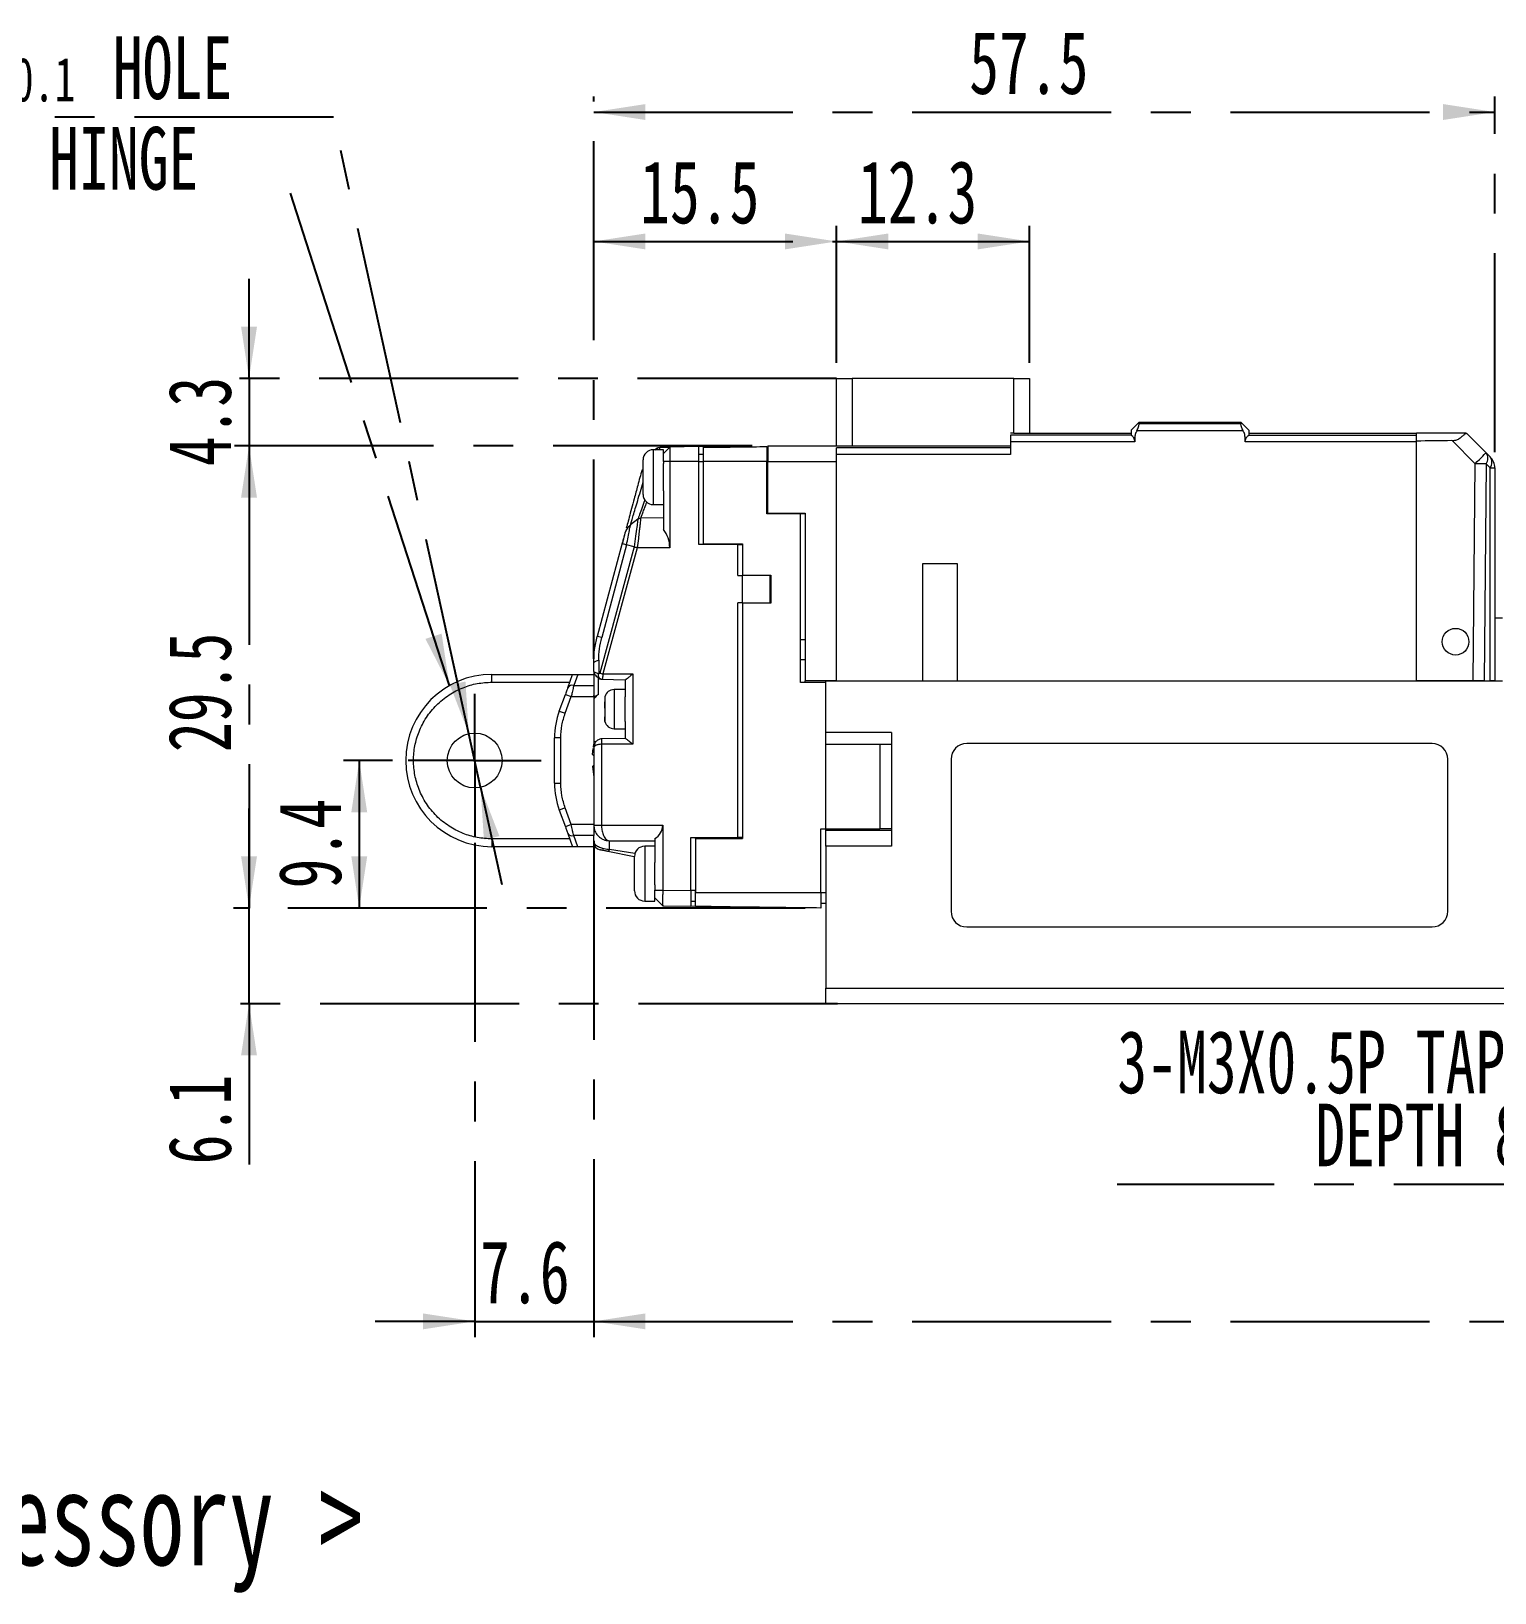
# Paper-space layout '시트2-ENG' of a CAD drawing. Header units: millimetres. Extents: x 5 to 415, y 5 to 292.
# Drawn here: x 60 to 153.4, y 129.6 to 229.3 of the extents above; entities that cross this region are included whole.
import ezdxf

# ---------------------------------------------------------------- set-up
doc = ezdxf.new("R2010")
doc.units = ezdxf.units.MM
doc.linetypes.add('CENTERX2', pattern=[20.32, 12.7, -2.54, 2.54, -2.54])
doc.layers.add('CENTER_LINE', color=7, linetype='CENTERX2')
doc.styles.add('SLDTEXTSTYLE0', font='TXT', dxfattribs={"width": 0.7})
doc.dimstyles.new('SLDDIMSTYLE0', dxfattribs={"dimtxt": 4, "dimasz": 3.302, "dimexe": 0, "dimexo": 0.0625, "dimgap": 1, "dimtad": 1, "dimrnd": 1e-09, "dimzin": 12, "dimdsep": 46, "dimtxsty": 'SLDTEXTSTYLE0', "dimsah": 1, "dimcen": 0.09, "dimadec": 0, "dimazin": 3, "dimtfac": 1, "dimtofl": 0, "dimtmove": 0, "dimatfit": 3, "dimfxl": 1, "dimfrac": 2, "dimtolj": 1, "dimtzin": 12, "dimarcsym": 0})
doc.dimstyles.new('SLDDIMSTYLE1', dxfattribs={"dimtxt": 4, "dimasz": 3.302, "dimexe": 0, "dimexo": 0.0625, "dimgap": 1, "dimtad": 1, "dimrnd": 1e-09, "dimzin": 12, "dimdsep": 46, "dimtxsty": 'SLDTEXTSTYLE0', "dimsah": 1, "dimcen": 0.09, "dimadec": 0, "dimazin": 3, "dimtfac": 1, "dimtmove": 0, "dimatfit": 0, "dimfxl": 1, "dimfrac": 2, "dimtolj": 1, "dimtzin": 12, "dimarcsym": 0})
doc.dimstyles.new('SLDDIMSTYLE2', dxfattribs={"dimtxt": 4, "dimasz": 3.302, "dimexe": 0, "dimexo": 0.0625, "dimgap": 1, "dimtad": 0, "dimtih": 1, "dimtoh": 1, "dimdec": 1, "dimrnd": 1e-09, "dimzin": 12, "dimdsep": 46, "dimtxsty": 'SLDTEXTSTYLE0', "dimsah": 1, "dimcen": 0, "dimadec": 0, "dimazin": 3, "dimtol": 1, "dimtp": 0.1, "dimtm": 0.1, "dimtfac": 1, "dimtdec": 1, "dimtmove": 0, "dimatfit": 3, "dimfxl": 1, "dimfrac": 2, "dimtolj": 1, "dimarcsym": 0})
doc.dimstyles.new('SLDDIMSTYLE3', dxfattribs={"dimtxt": 4, "dimasz": 3.302, "dimexe": 0, "dimexo": 0.0625, "dimgap": 1, "dimtad": 1, "dimdec": 1, "dimrnd": 1e-09, "dimzin": 12, "dimdsep": 46, "dimtxsty": 'SLDTEXTSTYLE0', "dimsah": 1, "dimcen": 0.09, "dimadec": 0, "dimazin": 3, "dimtfac": 1, "dimtdec": 1, "dimtmove": 0, "dimatfit": 0, "dimfxl": 1, "dimfrac": 2, "dimtolj": 1, "dimtzin": 12, "dimarcsym": 0})
doc.dimstyles.new('SLDDIMSTYLE4', dxfattribs={"dimtxt": 4, "dimasz": 3.302, "dimexe": 0, "dimexo": 0.0625, "dimgap": 1, "dimtad": 1, "dimdec": 1, "dimrnd": 1e-09, "dimzin": 12, "dimdsep": 46, "dimtxsty": 'SLDTEXTSTYLE0', "dimsah": 1, "dimcen": 0.09, "dimadec": 0, "dimazin": 3, "dimtfac": 1, "dimtdec": 1, "dimtofl": 0, "dimtmove": 0, "dimatfit": 3, "dimfxl": 1, "dimfrac": 2, "dimtolj": 1, "dimtzin": 12, "dimarcsym": 0})
doc.dimstyles.new('SLDDIMSTYLE5', dxfattribs={"dimtxt": 4, "dimasz": 3.302, "dimexe": 0, "dimexo": 0.0625, "dimgap": 1, "dimtad": 0, "dimtih": 1, "dimtoh": 1, "dimrnd": 1e-09, "dimzin": 12, "dimdsep": 46, "dimtxsty": 'SLDTEXTSTYLE0', "dimsah": 1, "dimcen": 0, "dimadec": 0, "dimazin": 3, "dimtfac": 1, "dimtmove": 0, "dimatfit": 3, "dimfxl": 1, "dimfrac": 2, "dimtolj": 1, "dimtzin": 12, "dimarcsym": 0})
doc.dimstyles.new('SLDDIMSTYLE7', dxfattribs={"dimtxt": 0.18, "dimasz": 3.302, "dimexe": 0, "dimexo": 0.0625, "dimgap": 0, "dimtad": 0, "dimtih": 1, "dimtoh": 1, "dimdec": 0, "dimrnd": 1e-09, "dimzin": 0, "dimdsep": 46, "dimtxsty": 'Standard', "dimsah": 1, "dimcen": 0.09, "dimadec": 0, "dimazin": 0, "dimtfac": 3.302, "dimtdec": 0, "dimtofl": 0, "dimtmove": 0, "dimatfit": 3, "dimfxl": 1, "dimfrac": 2, "dimtolj": 1, "dimtzin": 0, "dimarcsym": 0})

# ---------------------------------------------------------------- blocks, each defined once
blk = doc.blocks.new('_D_36')
at = {"layer": 'CENTER_LINE'}
for p, q in [((73.944, 207.109), (73.944, 213.459)), ((111.444, 207.109), (72.944, 207.109)), ((73.944, 207.109), (73.944, 202.809)), ((106.044, 202.809), (72.944, 202.809)), ((73.944, 202.809), (73.944, 196.459))]:
    blk.add_line(p, q, dxfattribs=at)
for points in [[(73.944, 207.109), (74.452, 210.411), (73.436, 210.411)], [(73.944, 202.809), (73.436, 199.507), (74.452, 199.507)]]:
    blk.add_solid(points, dxfattribs=at)
at = {"layer": 'CENTER_LINE', "insert": (68.787, 201.503), "char_height": 4, "attachment_point": 1, "rotation": 90, "style": 'SLDTEXTSTYLE0'}
blk.add_mtext('4.3', dxfattribs=at)
blk = doc.blocks.new('_D_37')
at = {"layer": 'CENTER_LINE'}
for p, q in [((111.444, 208.109), (111.444, 216.851)), ((123.744, 208.109), (123.744, 216.851)), ((111.444, 215.851), (123.744, 215.851))]:
    blk.add_line(p, q, dxfattribs=at)
for points in [[(111.444, 215.851), (114.746, 215.343), (114.746, 216.359)], [(123.744, 215.851), (120.442, 216.359), (120.442, 215.343)]]:
    blk.add_solid(points, dxfattribs=at)
at = {"layer": 'CENTER_LINE', "insert": (112.8, 221.007), "char_height": 4, "attachment_point": 1, "style": 'SLDTEXTSTYLE0'}
blk.add_mtext('12.3', dxfattribs=at)
blk = doc.blocks.new('_D_38')
at = {"layer": 'CENTER_LINE'}
for p, q in [((95.944, 189.226), (95.944, 216.851)), ((111.444, 208.109), (111.444, 216.851)), ((95.944, 215.851), (111.444, 215.851))]:
    blk.add_line(p, q, dxfattribs=at)
for points in [[(95.944, 215.851), (99.246, 215.343), (99.246, 216.359)], [(111.444, 215.851), (108.142, 216.359), (108.142, 215.343)]]:
    blk.add_solid(points, dxfattribs=at)
at = {"layer": 'CENTER_LINE', "insert": (98.9, 221.007), "char_height": 4, "attachment_point": 1, "style": 'SLDTEXTSTYLE0'}
blk.add_mtext('15.5', dxfattribs=at)
blk = doc.blocks.new('_D_39')
at = {"layer": 'CENTER_LINE'}
for p, q in [((79.331, 223.779), (43.309, 223.779)), ((87.969, 184.436), (79.331, 223.779)), ((88.72, 181.017), (87.969, 184.436)), ((88.72, 181.017), (90.081, 174.815))]:
    blk.add_line(p, q, dxfattribs=at)
for points in [[(87.969, 184.436), (87.757, 187.77), (86.765, 187.552)], [(88.72, 181.017), (88.932, 177.683), (89.924, 177.901)]]:
    blk.add_solid(points, dxfattribs=at)
at = {"layer": 'CENTER_LINE', "attachment_point": 1, "style": 'SLDTEXTSTYLE0'}
for s, insert, char_height in [('%%c', (43.309, 228.935), 4), ('3.5', (47.738, 228.935), 4), ('HOLE', (65.255, 228.935), 4), ('±0.1', (56.199, 227.587), 2.8)]:
    blk.add_mtext(s, dxfattribs=dict(at, insert=insert, char_height=char_height))
blk = doc.blocks.new('_D_40')
at = {"layer": 'CENTER_LINE'}
for p, q in [((95.944, 189.226), (95.944, 225.11)), ((153.444, 202.394), (153.444, 225.11)), ((95.944, 224.11), (153.444, 224.11))]:
    blk.add_line(p, q, dxfattribs=at)
for points in [[(95.944, 224.11), (99.246, 223.602), (99.246, 224.618)], [(153.444, 224.11), (150.142, 224.618), (150.142, 223.602)]]:
    blk.add_solid(points, dxfattribs=at)
at = {"layer": 'CENTER_LINE', "insert": (119.9, 229.266), "char_height": 4, "attachment_point": 1, "style": 'SLDTEXTSTYLE0'}
blk.add_mtext('57.5', dxfattribs=at)
blk = doc.blocks.new('_D_45')
at = {"layer": 'CENTER_LINE'}
for p, q in [((106.044, 202.809), (72.944, 202.809)), ((73.944, 202.809), (73.944, 173.312)), ((109.444, 173.312), (72.944, 173.312))]:
    blk.add_line(p, q, dxfattribs=at)
for points in [[(73.944, 202.809), (73.436, 199.507), (74.452, 199.507)], [(73.944, 173.312), (74.452, 176.614), (73.436, 176.614)]]:
    blk.add_solid(points, dxfattribs=at)
at = {"layer": 'CENTER_LINE', "insert": (68.787, 183.266), "char_height": 4, "attachment_point": 1, "rotation": 90, "style": 'SLDTEXTSTYLE0'}
blk.add_mtext('29.5', dxfattribs=at)
blk = doc.blocks.new('_D_46')
at = {"layer": 'CENTER_LINE'}
for p, q in [((73.944, 173.312), (73.944, 179.662)), ((109.444, 173.312), (72.944, 173.312)), ((73.944, 167.206), (73.944, 173.312)), ((111.494, 167.206), (72.944, 167.206)), ((73.944, 167.206), (73.944, 156.953))]:
    blk.add_line(p, q, dxfattribs=at)
for points in [[(73.944, 173.312), (74.452, 176.614), (73.436, 176.614)], [(73.944, 167.206), (73.436, 163.904), (74.452, 163.904)]]:
    blk.add_solid(points, dxfattribs=at)
at = {"layer": 'CENTER_LINE', "insert": (68.787, 156.953), "char_height": 4, "attachment_point": 1, "rotation": 90, "style": 'SLDTEXTSTYLE0'}
blk.add_mtext('6.1', dxfattribs=at)
blk = doc.blocks.new('_D_47')
at = {"layer": 'CENTER_LINE'}
for p, q in [((83.094, 182.726), (79.978, 182.726)), ((80.978, 182.726), (80.978, 173.312)), ((109.444, 173.312), (79.978, 173.312))]:
    blk.add_line(p, q, dxfattribs=at)
for points in [[(80.978, 182.726), (80.47, 179.424), (81.486, 179.424)], [(80.978, 173.312), (81.486, 176.614), (80.47, 176.614)]]:
    blk.add_solid(points, dxfattribs=at)
at = {"layer": 'CENTER_LINE', "insert": (75.822, 174.564), "char_height": 4, "attachment_point": 1, "rotation": 90, "style": 'SLDTEXTSTYLE0'}
blk.add_mtext('9.4', dxfattribs=at)
blk = doc.blocks.new('_D_48')
at = {"layer": 'CENTER_LINE'}
for p, q in [((95.944, 177.609), (95.944, 145.936)), ((247.444, 166.409), (247.444, 145.936)), ((95.944, 146.936), (247.444, 146.936))]:
    blk.add_line(p, q, dxfattribs=at)
for points in [[(95.944, 146.936), (99.246, 146.428), (99.246, 147.444)], [(247.444, 146.936), (244.142, 147.444), (244.142, 146.428)]]:
    blk.add_solid(points, dxfattribs=at)
at = {"layer": 'CENTER_LINE', "insert": (165.561, 152.092), "char_height": 4, "attachment_point": 1, "style": 'SLDTEXTSTYLE0'}
blk.add_mtext('151.5', dxfattribs=at)
blk = doc.blocks.new('_D_49')
at = {"layer": 'CENTER_LINE'}
for p, q in [((88.344, 177.476), (88.344, 145.936)), ((95.944, 177.609), (95.944, 145.936)), ((88.344, 146.936), (81.994, 146.936)), ((88.344, 146.936), (95.944, 146.936)), ((95.944, 146.936), (102.294, 146.936))]:
    blk.add_line(p, q, dxfattribs=at)
for points in [[(88.344, 146.936), (85.042, 147.444), (85.042, 146.428)], [(95.944, 146.936), (99.246, 146.428), (99.246, 147.444)]]:
    blk.add_solid(points, dxfattribs=at)
at = {"layer": 'CENTER_LINE', "insert": (88.689, 152.092), "char_height": 4, "attachment_point": 1, "style": 'SLDTEXTSTYLE0'}
blk.add_mtext('7.6', dxfattribs=at)
blk = doc.blocks.new('_D_51')
at = {"layer": 'CENTER_LINE'}
for p, q in [((189.268, 190.214), (190.911, 196.347)), ((189.268, 190.214), (188.621, 187.799)), ((188.621, 187.799), (180.014, 155.677)), ((180.014, 155.677), (129.354, 155.677))]:
    blk.add_line(p, q, dxfattribs=at)
for points in [[(189.268, 190.214), (190.613, 193.272), (189.632, 193.535)], [(188.621, 187.799), (187.276, 184.741), (188.257, 184.478)]]:
    blk.add_solid(points, dxfattribs=at)
at = {"layer": 'CENTER_LINE', "char_height": 4, "attachment_point": 1, "style": 'SLDTEXTSTYLE0'}
for s, insert in [('3-M3X0.5P TAP HOLE', (129.354, 165.495)), ('DEPTH 8.5', (141.982, 160.834))]:
    blk.add_mtext(s, dxfattribs=dict(at, insert=insert))
blk = doc.blocks.new('SW_NOTE_0_18')
at = {"layer": 'CENTER_LINE', "color": 0, "insert": (-14.806, 2.367), "char_height": 4, "attachment_point": 1, "style": 'SLDTEXTSTYLE0'}
blk.add_mtext('HINGE', dxfattribs=at)
blk = doc.blocks.new('SW_CENTERMARKSYMBOL_13')
at = {"layer": 'CENTER_LINE', "color": 0}
for p, q in [((0, 2.5), (0, 4.25)), ((0, 0), (0, 2.5)), ((-2.5, 0), (-4.25, 0)), ((0, 0), (-2.5, 0)), ((0, 0), (0, -2.5)), ((0, 0), (2.5, 0)), ((2.5, 0), (4.25, 0)), ((0, -2.5), (0, -4.25))]:
    blk.add_line(p, q, dxfattribs=at)

psp = doc.layouts.new('시트2-ENG')

# ---------------------------------------------------------------- linework, layer by layer
at = {"color": 7, "linetype": 'Continuous', "lineweight": 18}
for p, q in [((111.444, 202.809), (111.444, 207.109)), ((112.444, 207.109), (112.444, 202.809)), ((122.744, 207.109), (112.444, 207.109)), ((122.744, 203.606), (122.744, 207.109)), ((123.744, 207.109), (123.744, 203.609)), ((130.744, 204.309), (130.245, 203.809)), ((130.744, 204.205), (130.744, 204.309)), ((130.744, 204.309), (137.244, 204.309)), ((137.744, 203.809), (137.244, 204.309)), ((122.739, 203.609), (122.544, 203.609)), ((130.245, 203.493), (122.544, 203.492)), ((122.744, 203.609), (130.244, 203.609)), ((130.474, 203.309), (130.407, 203.309)), ((130.474, 203.309), (130.478, 203.059)), ((137.39, 203.765), (130.598, 203.765)), ((137.244, 204.205), (130.744, 204.205)), ((137.511, 203.059), (137.515, 203.309)), ((137.515, 203.309), (137.582, 203.309)), ((137.744, 203.609), (148.444, 203.609)), ((137.744, 203.493), (148.444, 203.492)), ((151.627, 203.609), (148.444, 203.609)), ((148.444, 203.108), (148.444, 203.609)), ((151.656, 203.597), (152.891, 202.362)), ((100.394, 202.559), (99.744, 202.559)), ((100.022, 202.676), (99.869, 202.559)), ((100.022, 202.676), (99.869, 202.559)), ((99.869, 202.559), (99.994, 202.655)), ((100.172, 202.716), (100.794, 202.727)), ((100.794, 202.727), (100.394, 202.32)), ((100.394, 202.32), (100.394, 202.558)), ((100.394, 201.809), (100.394, 202.32)), ((102.644, 202.76), (100.794, 202.727)), ((100.794, 202.727), (100.794, 201.809)), ((102.644, 202.76), (104.944, 202.8)), ((102.644, 201.809), (102.644, 202.76)), ((104.944, 202.8), (104.944, 202.738)), ((107.044, 202.809), (122.544, 202.809)), ((122.544, 202.677), (111.444, 202.677)), ((122.544, 203.059), (122.544, 202.251)), ((130.478, 203.059), (122.544, 203.059)), ((148.444, 203.059), (137.511, 203.059)), ((148.444, 187.809), (148.444, 203.108)), ((152.193, 201.664), (150.715, 203.141)), ((152.891, 202.362), (153.152, 202.101)), ((99.094, 199.709), (99.094, 201.908)), ((100.794, 201.809), (100.394, 201.809)), ((100.394, 201.809), (100.394, 201.69)), ((100.394, 199.927), (100.394, 201.69)), ((100.794, 201.809), (100.794, 196.309)), ((102.644, 201.809), (100.794, 201.809)), ((102.944, 202.265), (102.644, 202.265)), ((102.644, 196.506), (102.644, 201.809)), ((102.644, 201.809), (102.944, 201.809)), ((102.944, 196.556), (102.944, 201.809)), ((107.044, 201.809), (106.994, 201.809)), ((106.994, 198.461), (106.994, 201.809)), ((107.044, 201.809), (111.444, 201.809)), ((107.044, 198.509), (107.044, 201.809)), ((122.544, 202.251), (111.444, 202.251)), ((111.444, 187.809), (111.444, 201.809)), ((152.071, 187.809), (152.193, 201.664)), ((152.891, 201.655), (152.769, 187.809)), ((153.152, 201.394), (152.891, 201.655)), ((153.152, 187.809), (153.152, 201.394)), ((153.152, 201.394), (153.444, 201.394)), ((153.444, 201.394), (153.444, 187.809)), ((100.394, 199.927), (100.394, 197.479)), ((106.994, 199.809), (107.044, 199.809)), ((99.744, 199.059), (100.394, 199.059)), ((109.144, 198.461), (106.994, 198.461)), ((107.044, 198.509), (109.444, 198.509)), ((109.144, 187.709), (109.144, 198.461)), ((109.444, 198.461), (109.144, 198.461)), ((109.444, 198.509), (109.444, 187.809)), ((98.037, 197.463), (97.936, 197.239)), ((98.293, 197.774), (98.172, 197.645)), ((98.283, 197.726), (98.293, 197.774)), ((98.761, 198.133), (98.293, 197.774)), ((100.394, 198.22), (98.938, 198.195)), ((97.762, 196.593), (96.169, 190.648)), ((98.523, 196.362), (96.326, 188.308)), ((98.039, 196.491), (96.452, 190.572)), ((98.724, 196.309), (96.525, 188.253)), ((97.949, 197.271), (97.937, 197.225)), ((97.957, 197.267), (97.962, 197.267)), ((98.523, 196.362), (98.039, 196.491)), ((100.794, 196.309), (98.724, 196.309)), ((105.144, 196.506), (102.644, 196.506)), ((102.944, 196.556), (102.944, 196.506)), ((102.944, 196.556), (105.444, 196.556)), ((105.144, 194.536), (105.144, 196.506)), ((105.144, 196.506), (105.444, 196.506)), ((105.444, 196.556), (105.444, 194.556)), ((105.144, 194.536), (105.444, 194.536)), ((105.444, 194.556), (105.444, 194.536)), ((105.444, 194.556), (107.244, 194.556)), ((105.444, 192.796), (105.444, 194.536)), ((107.194, 194.536), (105.444, 194.536)), ((107.194, 192.796), (107.194, 194.536)), ((107.244, 194.556), (107.244, 192.776)), ((116.944, 195.309), (119.144, 195.309)), ((116.944, 187.809), (116.944, 195.309)), ((119.144, 195.309), (119.144, 187.809)), ((105.444, 192.796), (105.144, 192.796)), ((105.144, 177.809), (105.144, 192.796)), ((105.444, 192.796), (107.194, 192.796)), ((105.444, 192.796), (105.444, 192.776)), ((105.444, 192.776), (105.444, 177.759)), ((107.244, 192.776), (105.444, 192.776)), ((153.944, 191.806), (153.444, 191.806)), ((96.452, 190.572), (96.169, 190.648)), ((109.144, 190.458), (109.444, 190.458)), ((95.944, 188.415), (95.944, 188.94)), ((96.261, 189.123), (96.261, 188.266)), ((109.444, 189.159), (109.144, 189.159)), ((89.444, 187.726), (89.444, 188.226)), ((89.444, 188.226), (94.598, 188.226)), ((89.444, 187.726), (94.416, 187.726)), ((94.288, 187.373), (94.598, 188.226)), ((94.598, 188.226), (94.921, 188.226)), ((94.921, 188.226), (94.664, 187.519)), ((94.664, 187.519), (95.944, 187.519)), ((94.921, 188.226), (95.944, 188.226)), ((95.944, 188.226), (95.944, 187.519)), ((95.944, 187.519), (95.944, 186.812)), ((96.261, 188.266), (96.245, 188.269)), ((96.396, 187.92), (96.472, 187.913)), ((96.445, 187.911), (97.961, 187.884)), ((96.472, 187.915), (96.461, 187.914)), ((96.525, 188.253), (98.436, 188.253)), ((97.944, 187.884), (97.944, 186.785)), ((98.436, 188.253), (98.436, 183.764)), ((110.744, 187.709), (109.144, 187.709)), ((111.444, 187.809), (109.444, 187.809)), ((109.444, 187.709), (109.444, 187.809)), ((110.744, 184.506), (110.744, 187.806)), ((110.744, 187.806), (153.944, 187.806)), ((111.444, 187.809), (116.944, 187.809)), ((113.98, 187.809), (113.98, 187.806)), ((116.144, 187.806), (116.144, 187.809)), ((119.144, 187.809), (148.444, 187.809)), ((123.944, 187.809), (123.944, 187.806)), ((125.944, 187.809), (125.944, 187.806)), ((148.444, 187.806), (148.444, 187.809)), ((152.071, 187.809), (148.444, 187.809)), ((149.144, 187.806), (149.144, 187.809)), ((152.769, 187.809), (152.071, 187.809)), ((152.769, 187.809), (153.152, 187.809)), ((153.444, 187.809), (153.152, 187.809)), ((93.746, 185.884), (94.133, 186.949)), ((94.122, 185.748), (94.509, 186.812)), ((94.133, 186.949), (94.509, 186.812)), ((94.509, 186.812), (95.944, 186.812)), ((95.944, 186.812), (95.944, 183.781)), ((96.661, 186.797), (96.644, 186.655)), ((96.644, 186.655), (96.644, 186.448)), ((96.644, 186.448), (96.653, 186.482)), ((96.644, 186.339), (96.644, 186.448)), ((97.944, 187.256), (97.244, 187.256)), ((97.944, 186.404), (97.944, 186.785)), ((97.944, 185.227), (97.944, 186.404)), ((93.746, 185.884), (94.122, 185.748)), ((96.644, 186.18), (96.644, 186.339)), ((96.644, 186.071), (96.644, 186.18)), ((96.653, 185.975), (96.644, 185.942)), ((96.644, 185.942), (96.644, 185.517)), ((96.644, 185.517), (96.661, 185.375)), ((96.644, 185.358), (96.644, 185.517)), ((96.661, 185.216), (96.644, 185.358)), ((96.661, 185.375), (96.661, 185.216)), ((97.244, 184.756), (97.944, 184.756)), ((97.944, 185.227), (97.944, 184.133)), ((114.944, 184.506), (110.744, 184.506)), ((110.744, 183.759), (110.744, 184.506)), ((114.944, 184.506), (114.944, 177.256)), ((93.444, 181.278), (93.444, 184.174)), ((93.844, 184.174), (93.444, 184.174)), ((93.844, 181.278), (93.844, 184.174)), ((95.858, 183.113), (95.908, 183.5)), ((95.918, 183.573), (95.945, 183.78)), ((96.094, 183.915), (95.944, 183.943)), ((95.944, 183.776), (96.001, 183.776)), ((95.944, 183.524), (95.944, 178.609)), ((95.944, 183.351), (95.944, 183.494)), ((97.96, 184.133), (96.432, 184.106)), ((96.436, 183.764), (96.436, 178.609)), ((98.436, 183.764), (96.436, 183.764)), ((110.744, 178.359), (110.744, 183.759)), ((114.194, 183.759), (110.744, 183.759)), ((114.194, 183.759), (114.194, 178.359)), ((114.944, 183.759), (114.194, 183.759)), ((149.444, 183.806), (119.744, 183.806)), ((95.858, 183.113), (95.944, 183.026)), ((95.944, 182.426), (95.858, 182.34)), ((95.944, 183.026), (95.944, 182.426)), ((118.744, 182.806), (118.744, 173.106)), ((150.444, 173.106), (150.444, 182.806)), ((95.858, 182.34), (95.945, 181.672)), ((95.944, 181.672), (95.944, 178.64)), ((93.444, 181.278), (93.844, 181.278)), ((94.122, 179.705), (93.746, 179.568)), ((93.746, 179.568), (94.133, 178.504)), ((94.509, 178.64), (94.122, 179.705)), ((94.509, 178.64), (94.133, 178.504)), ((95.944, 178.64), (94.509, 178.64)), ((95.944, 178.64), (95.944, 177.933)), ((95.944, 178.609), (96.436, 178.609)), ((96.436, 178.609), (100.344, 178.609)), ((100.344, 178.609), (100.344, 174.462)), ((94.416, 177.726), (89.444, 177.726)), ((89.444, 177.726), (89.444, 177.226)), ((94.288, 178.079), (94.598, 177.226)), ((95.944, 177.933), (94.664, 177.933)), ((94.921, 177.226), (94.664, 177.933)), ((95.944, 177.226), (95.944, 177.933)), ((96.944, 177.609), (99.844, 177.609)), ((96.944, 177.051), (96.944, 177.609)), ((99.844, 177.743), (99.844, 176.21)), ((102.144, 177.809), (105.144, 177.809)), ((102.144, 174.431), (102.144, 177.809)), ((102.444, 177.759), (102.444, 177.809)), ((102.444, 177.759), (105.444, 177.759)), ((102.444, 177.759), (102.444, 174.308)), ((105.444, 177.809), (105.144, 177.809)), ((110.444, 178.359), (110.744, 178.359)), ((110.444, 174.308), (110.444, 178.359)), ((110.744, 178.359), (114.194, 178.359)), ((110.744, 177.256), (110.744, 178.359)), ((114.944, 178.256), (110.744, 178.256)), ((114.944, 178.359), (114.194, 178.359)), ((94.598, 177.226), (89.444, 177.226)), ((94.921, 177.226), (94.598, 177.226)), ((95.944, 177.226), (94.921, 177.226)), ((95.944, 177.328), (96.027, 177.244)), ((98.533, 176.591), (96.846, 176.928)), ((98.544, 175.268), (98.544, 176.606)), ((99.844, 177.256), (99.194, 177.256)), ((110.744, 177.256), (110.744, 168.206)), ((114.944, 177.256), (110.744, 177.256)), ((99.844, 175.127), (99.844, 176.21)), ((98.544, 174.406), (98.544, 175.268)), ((99.844, 174.802), (99.844, 175.127)), ((99.844, 174.802), (99.844, 174.462)), ((99.844, 173.756), (99.844, 174.462)), ((99.844, 174.462), (100.344, 174.462)), ((100.344, 174.462), (102.144, 174.431)), ((102.144, 174.431), (102.144, 173.431)), ((102.444, 174.426), (102.144, 174.426)), ((99.194, 173.756), (99.844, 173.756)), ((99.844, 173.971), (100.348, 173.459)), ((99.844, 173.971), (100.348, 173.459)), ((99.857, 173.959), (99.844, 173.971)), ((100.344, 173.463), (102.144, 173.431)), ((102.444, 173.726), (102.144, 173.726)), ((103.444, 173.409), (102.144, 173.431)), ((110.444, 174.309), (110.744, 174.309)), ((110.744, 173.609), (110.444, 173.609)), ((119.744, 172.106), (149.444, 172.106)), ((110.744, 168.206), (244.444, 168.206)), ((110.744, 167.206), (110.744, 168.206)), ((244.444, 167.206), (110.744, 167.206))]:
    psp.add_line(p, q, dxfattribs=at)
at = {"color": 8, "linetype": 'Continuous', "lineweight": 18}
for p, q in [((99.744, 202.558), (99.744, 199.059)), ((107.244, 193.63), (107.194, 193.63)), ((107.194, 193.29), (107.244, 193.29)), ((97.244, 187.256), (97.244, 186.404)), ((97.244, 186.404), (97.244, 184.756)), ((98.575, 176.788), (96.944, 177.051)), ((99.194, 177.256), (99.194, 175.127)), ((99.194, 175.127), (99.194, 173.756))]:
    psp.add_line(p, q, dxfattribs=at)
at = {"color": 7, "linetype": 'Continuous', "lineweight": 18, "flags": 128}
for points in [[(152.193, 201.664), (152.329, 201.8), (152.46, 201.932), (152.581, 202.052), (152.687, 202.158), (152.774, 202.245), (152.838, 202.309), (152.878, 202.349), (152.891, 202.362)], [(95.944, 188.94), (95.95, 188.965), (95.965, 188.99), (95.991, 189.015), (96.027, 189.039), (96.073, 189.062), (96.127, 189.084), (96.19, 189.104), (96.261, 189.123)], [(96.944, 177.051), (96.931, 177.022), (96.918, 176.996), (96.904, 176.974), (96.892, 176.956), (96.879, 176.942), (96.868, 176.933), (96.857, 176.928), (96.846, 176.928)]]:
    psp.add_lwpolyline(points, dxfattribs=at)
at = {"color": 8, "linetype": 'Continuous', "lineweight": 18, "flags": 128}
psp.add_lwpolyline([(95.944, 188.415), (95.95, 188.359), (95.965, 188.307)], dxfattribs=at)
at = {"color": 7, "linetype": 'Continuous', "lineweight": 18}
for centre, radius in [((150.944, 190.309), 0.85), ((88.344, 182.726), 1.75)]:
    psp.add_circle(centre, radius, dxfattribs=at)
for centre, radius, start, end in [((99.744, 201.909), 0.65, 90, 180), ((152.383, 202.009), 0.619, 325.14306, 34.85694), ((151.483, 116.925), 84.741, 89.04802, 89.52025), ((152.644, 201.748), 0.619, 325.14306, 34.85694), ((152.444, 201.394), 1, 0, 45), ((99.744, 199.709), 0.65, 180, 270), ((89.444, 182.726), 5.5, 90, 270), ((94.565, 187.216), 0.319, 72.02706, 150.43694), ((109.283, 235.04), 48.494, 254.50273, 254.74739), ((97.244, 186.656), 0.6, 90, 167.14802), ((98.444, 184.174), 5, 160, 180), ((97.244, 185.356), 0.6, 193.5835, 270), ((119.744, 182.806), 1, 90, 180), ((149.444, 182.806), 1, 0, 90), ((98.444, 181.278), 5, 180, 200), ((99.344, 178.609), 1, 300.00504, 360), ((94.565, 178.237), 0.319, 209.56306, 287.97294), ((96.444, 177.518), 0.5, 180, 258.69007), ((99.194, 176.606), 0.65, 90, 180), ((99.194, 174.406), 0.65, 180, 270), ((119.744, 173.106), 1, 180, 270), ((149.444, 173.106), 1, 270, 0)]:
    psp.add_arc(centre, radius, start, end, dxfattribs=at)
for centre, major_axis, ratio, start_param, end_param in [((248.229, 202.609), (114.589, -0.009), 0.008727, 2.588671, 2.627643), ((98.941, 196.309), (0, 1.886), 0.982842, 4.712389, 5.381677)]:
    psp.add_ellipse(centre, major_axis=major_axis, ratio=ratio, start_param=start_param, end_param=end_param, dxfattribs=at)
for points in [[(111.444, 207.109), (111.459, 207.109), (111.49, 207.109), (111.721, 207.109), (112.051, 207.109), (112.313, 207.109), (112.444, 207.109)], [(122.744, 207.109), (122.876, 207.109), (123.138, 207.109), (123.468, 207.109), (123.699, 207.109), (123.729, 207.109), (123.744, 207.109)], [(122.544, 203.492), (122.544, 203.469), (122.544, 203.421), (122.544, 203.315), (122.544, 203.192), (122.544, 203.104), (122.544, 203.059)], [(148.444, 203.059), (148.444, 203.104), (148.444, 203.192), (148.444, 203.315), (148.444, 203.421), (148.444, 203.469), (148.444, 203.492)], [(99.994, 202.655), (100.022, 202.672), (100.076, 202.707), (100.14, 202.713), (100.172, 202.716)], [(107.044, 202.809), (107.044, 202.793), (107.044, 202.763), (107.044, 202.532), (107.044, 202.202), (107.044, 201.94), (107.044, 201.809)], [(111.444, 201.809), (111.444, 201.896), (111.444, 202.072), (111.444, 202.316), (111.444, 202.529), (111.444, 202.628), (111.444, 202.677)], [(96.653, 186.482), (96.65, 186.397), (96.643, 186.228), (96.65, 186.06), (96.653, 185.975)], [(93.844, 184.174), (93.856, 184.443), (93.879, 184.979), (94.041, 185.492), (94.122, 185.748)], [(94.122, 179.705), (94.041, 179.961), (93.879, 180.473), (93.856, 181.01), (93.844, 181.278)]]:
    psp.add_open_spline(points, degree=3, dxfattribs=at)
for points, knots in [([(137.244, 204.309), (137.244, 204.304), (137.244, 204.295), (137.244, 204.235), (137.244, 204.205)], [0, 0, 0, 0, 0.500008, 1, 1, 1, 1]), ([(130.245, 203.809), (130.245, 203.804), (130.245, 203.796), (130.245, 203.728), (130.245, 203.627), (130.245, 203.538), (130.245, 203.493)], [0, 0, 0, 0, 0.249826, 0.499768, 0.749826, 1, 1, 1, 1]), ([(130.407, 203.309), (130.384, 203.343), (130.333, 203.42), (130.276, 203.467), (130.245, 203.493)], [0, 0, 0, 0, 0.453789, 1, 1, 1, 1]), ([(130.478, 203.059), (130.474, 203.103), (130.466, 203.195), (130.427, 203.27), (130.407, 203.309)], [0, 0, 0, 0, 0.478115, 1, 1, 1, 1]), ([(130.598, 203.765), (130.562, 203.69), (130.492, 203.545), (130.48, 203.385), (130.474, 203.309)], [0, 0, 0, 0, 0.5233128, 1, 1, 1, 1]), ([(130.598, 203.765), (130.621, 203.811), (130.664, 203.901), (130.71, 204.028), (130.739, 204.135), (130.743, 204.182), (130.744, 204.205)], [0, 0, 0, 0, 0.268331, 0.522065, 0.764688, 1, 1, 1, 1]), ([(137.39, 203.765), (137.368, 203.811), (137.324, 203.901), (137.279, 204.028), (137.25, 204.135), (137.246, 204.182), (137.244, 204.205)], [0, 0, 0, 0, 0.268398, 0.522178, 0.764747, 1, 1, 1, 1]), ([(137.515, 203.309), (137.509, 203.385), (137.497, 203.545), (137.427, 203.69), (137.39, 203.765)], [0, 0, 0, 0, 0.479315, 1, 1, 1, 1]), ([(137.511, 203.059), (137.515, 203.104), (137.523, 203.196), (137.562, 203.27), (137.582, 203.309)], [0, 0, 0, 0, 0.48427, 1, 1, 1, 1]), ([(137.582, 203.309), (137.602, 203.339), (137.652, 203.416), (137.709, 203.464), (137.743, 203.493)], [0, 0, 0, 0, 0.395708, 1, 1, 1, 1]), ([(137.744, 203.809), (137.744, 203.804), (137.744, 203.796), (137.744, 203.728), (137.744, 203.627), (137.744, 203.538), (137.744, 203.493)], [0, 0, 0, 0, 0.249883, 0.499844, 0.749883, 1, 1, 1, 1]), ([(150.715, 203.141), (150.757, 203.143), (150.84, 203.147), (150.963, 203.172), (151.079, 203.215), (151.187, 203.275), (151.287, 203.346), (151.375, 203.421), (151.452, 203.49), (151.518, 203.549), (151.575, 203.592), (151.614, 203.609), (151.64, 203.609), (151.651, 203.601), (151.656, 203.597)], [0, 0, 0, 0, 0.076127, 0.154066, 0.230358, 0.309372, 0.397694, 0.488523, 0.579046, 0.671612, 0.77348, 0.878457, 0.9389, 1, 1, 1, 1]), ([(102.944, 202.713), (103.7, 202.722), (105.05, 202.739), (106.4, 202.755), (106.994, 202.763)], [0, 0, 0, 0, 0.560004, 1, 1, 1, 1]), ([(102.944, 201.809), (102.944, 201.91), (102.944, 202.114), (102.944, 202.385), (102.944, 202.589), (102.944, 202.698), (102.944, 202.709), (102.944, 202.713)], [0, 0, 0, 0, 0.214702, 0.429404, 0.644089, 0.858766, 1, 1, 1, 1]), ([(106.994, 202.763), (106.994, 202.752), (106.994, 202.731), (106.994, 202.567), (106.994, 202.324), (106.994, 202.056), (106.994, 201.879), (106.994, 201.809)], [0, 0, 0, 0, 0.214702, 0.429406, 0.644091, 0.858768, 1, 1, 1, 1]), ([(106.994, 201.809), (106.238, 201.809), (104.888, 201.811), (103.538, 201.809), (102.944, 201.809)], [0, 0, 0, 0, 0.560005, 1, 1, 1, 1]), ([(99.018, 201.278), (98.973, 201.112), (98.883, 200.776), (98.755, 200.296), (98.634, 199.845), (98.499, 199.341), (98.35, 198.786), (98.202, 198.233), (98.089, 197.811), (98.042, 197.635), (98.022, 197.563)], [0, 0, 0, 0, 0.107151, 0.216449, 0.312963, 0.409033, 0.567295, 0.724847, 0.886827, 1, 1, 1, 1]), ([(99.094, 201.218), (99.091, 201.22), (99.019, 201.249), (99.019, 201.264), (99.018, 201.278)], [0, 0, 0, 0, 0.05452, 1, 1, 1, 1]), ([(98.029, 197.426), (98.019, 197.423), (98.001, 197.417), (97.976, 197.358), (97.964, 197.33)], [0, 0, 0, 0, 0.527132, 1, 1, 1, 1]), ([(98.281, 197.729), (98.241, 197.701), (98.119, 197.616), (98.047, 197.487), (97.998, 197.4)], [0, 0, 0, 0, 0.327229, 1, 1, 1, 1]), ([(98.28, 197.738), (98.266, 197.729), (98.232, 197.708), (98.207, 197.677), (98.191, 197.66)], [0, 0, 0, 0, 0.4175847, 1, 1, 1, 1]), ([(98.761, 198.133), (98.757, 198.106), (98.751, 198.053), (98.696, 197.642), (98.618, 197.058), (98.555, 196.594), (98.523, 196.362)], [0, 0, 0, 0, 0.250224, 0.500004, 0.749764, 1, 1, 1, 1]), ([(98.938, 198.195), (98.936, 198.18), (98.933, 198.149), (98.908, 197.923), (98.876, 197.632), (98.839, 197.303), (98.788, 196.859), (98.747, 196.504), (98.724, 196.309)], [0, 0, 0, 0, 0.180061, 0.378365, 0.505739, 0.63991, 0.801206, 1, 1, 1, 1]), ([(98.761, 198.133), (98.788, 198.151), (98.842, 198.185), (98.906, 198.192), (98.938, 198.195)], [0, 0, 0, 0, 0.502742, 1, 1, 1, 1]), ([(97.913, 197.155), (97.91, 197.145), (97.902, 197.115), (97.883, 197.042), (97.856, 196.942), (97.816, 196.793), (97.784, 196.673), (97.762, 196.593)], [0, 0, 0, 0, 0.091246, 0.275158, 0.457223, 0.642713, 1, 1, 1, 1]), ([(97.762, 196.593), (97.774, 196.585), (97.798, 196.568), (97.958, 196.517), (98.039, 196.491)], [0, 0, 0, 0, 0.49864, 1, 1, 1, 1]), ([(97.888, 197.043), (97.882, 197.023), (97.862, 196.948), (97.818, 196.784), (97.781, 196.645), (97.763, 196.577)], [0, 0, 0, 0, 0.157188, 0.584592, 1, 1, 1, 1]), ([(97.937, 197.225), (97.931, 197.203), (97.918, 197.157), (97.898, 197.081), (97.888, 197.043)], [0, 0, 0, 0, 0.498228, 1, 1, 1, 1]), ([(98.523, 196.362), (98.537, 196.359), (98.565, 196.351), (98.617, 196.347), (98.664, 196.333), (98.699, 196.316), (98.717, 196.311), (98.724, 196.309)], [0, 0, 0, 0, 0.249886, 0.499926, 0.747959, 0.907794, 1, 1, 1, 1]), ([(95.944, 188.94), (95.954, 189.228), (95.972, 189.8), (96.104, 190.367), (96.169, 190.648)], [0, 0, 0, 0, 0.504417, 1, 1, 1, 1]), ([(96.261, 189.123), (96.269, 189.366), (96.284, 189.85), (96.397, 190.333), (96.452, 190.572)], [0, 0, 0, 0, 0.504153, 1, 1, 1, 1]), ([(95.944, 188.415), (95.958, 188.4), (95.985, 188.368), (96.155, 188.303), (96.245, 188.269)], [0, 0, 0, 0, 0.470945, 1, 1, 1, 1]), ([(95.944, 188.415), (95.944, 188.351), (95.944, 188.211), (95.944, 187.831), (95.944, 187.589), (95.944, 187.48), (95.944, 187.252), (95.944, 187.013), (95.944, 186.884)], [0, 0, 0, 0, 0.30916, 0.664962, 0.66775, 0.689374, 0.83257, 1, 1, 1, 1]), ([(95.951, 188.354), (95.958, 188.325), (95.972, 188.269), (96.045, 188.168), (96.146, 188.066), (96.238, 188.002), (96.284, 187.97)], [0, 0, 0, 0, 0.260615, 0.512838, 0.758466, 1, 1, 1, 1]), ([(89.444, 177.726), (89.13, 177.743), (88.502, 177.777), (87.571, 178.059), (86.683, 178.515), (85.884, 179.166), (85.341, 179.834), (84.997, 180.422), (84.728, 181.015), (84.502, 181.784), (84.416, 182.726), (84.502, 183.669), (84.775, 184.599), (85.234, 185.487), (85.884, 186.287), (86.552, 186.83), (87.14, 187.174), (87.733, 187.442), (88.502, 187.676), (89.13, 187.71), (89.444, 187.726)], [0, 0, 0, 0, 0.060004, 0.11999, 0.184292, 0.249958, 0.315624, 0.3478, 0.380008, 0.439987, 0.5, 0.559978, 0.619991, 0.684293, 0.749959, 0.815625, 0.8478, 0.880009, 0.939979, 1, 1, 1, 1]), ([(94.288, 187.373), (94.269, 187.32), (94.237, 187.232), (94.182, 187.082), (94.15, 186.993), (94.133, 186.949)], [0, 0, 0, 0, 0.427559, 0.711619, 1, 1, 1, 1]), ([(94.664, 187.519), (94.645, 187.431), (94.615, 187.295), (94.56, 187.047), (94.528, 186.899), (94.509, 186.812)], [0, 0, 0, 0, 0.430059, 0.666913, 1, 1, 1, 1]), ([(96.326, 188.308), (96.325, 188.305), (96.322, 188.298), (96.314, 188.285), (96.3, 188.274), (96.281, 188.265), (96.268, 188.265), (96.261, 188.266)], [0, 0, 0, 0, 0.107272, 0.216266, 0.463262, 0.73307, 1, 1, 1, 1]), ([(96.303, 187.956), (96.321, 187.947), (96.357, 187.928), (96.396, 187.919), (96.415, 187.915)], [0, 0, 0, 0, 0.518705, 1, 1, 1, 1]), ([(98.436, 188.253), (98.435, 188.253), (98.393, 188.216), (98.292, 188.128), (98.154, 188.011), (98.047, 187.928), (97.986, 187.889), (97.969, 187.887), (97.961, 187.886)], [0, 0, 0, 0, 0.005863, 0.218298, 0.526732, 0.748442, 0.890595, 1, 1, 1, 1]), ([(95.944, 186.659), (96.011, 186.73), (96.107, 186.835), (96.207, 186.928), (96.239, 186.957)], [0, 0, 0, 0, 0.687273, 1, 1, 1, 1]), ([(96.239, 186.957), (96.19, 186.916), (96.12, 186.856), (96.031, 186.816), (95.979, 186.813), (95.949, 186.839), (95.946, 186.869), (95.944, 186.884)], [0, 0, 0, 0, 0.381547, 0.550115, 0.720266, 0.867861, 1, 1, 1, 1]), ([(96.436, 183.764), (96.403, 183.763), (96.338, 183.761), (96.244, 183.748), (96.157, 183.728), (96.059, 183.69), (95.965, 183.625), (95.952, 183.559), (95.944, 183.524)], [0, 0, 0, 0, 0.119498, 0.23974, 0.361536, 0.485663, 0.730817, 1, 1, 1, 1]), ([(96.442, 184.106), (96.404, 184.103), (96.333, 184.098), (96.22, 184.053), (96.105, 183.969), (96.014, 183.843), (95.976, 183.715), (95.97, 183.636), (95.968, 183.602)], [0, 0, 0, 0, 0.147889, 0.276109, 0.471095, 0.695026, 0.865444, 1, 1, 1, 1]), ([(96.436, 184.106), (96.436, 184.101), (96.436, 184.091), (96.436, 184.012), (96.436, 183.898), (96.436, 183.808), (96.436, 183.764)], [0, 0, 0, 0, 0.25, 0.5, 0.75, 1, 1, 1, 1]), ([(97.96, 184.133), (97.972, 184.129), (97.998, 184.122), (98.077, 184.067), (98.202, 183.966), (98.332, 183.854), (98.416, 183.781), (98.435, 183.764), (98.436, 183.764)], [0, 0, 0, 0, 0.158433, 0.315847, 0.562995, 0.901208, 0.994139, 1, 1, 1, 1]), ([(94.133, 178.504), (94.158, 178.437), (94.198, 178.326), (94.25, 178.182), (94.275, 178.114), (94.288, 178.079)], [0, 0, 0, 0, 0.428724, 0.713281, 1, 1, 1, 1]), ([(94.664, 177.933), (94.653, 177.983), (94.629, 178.09), (94.578, 178.326), (94.535, 178.521), (94.509, 178.64)], [0, 0, 0, 0, 0.2527687, 0.5425846, 1, 1, 1, 1]), ([(95.944, 178.609), (95.954, 178.503), (95.974, 178.286), (96.113, 178.033), (96.28, 177.851), (96.455, 177.728), (96.68, 177.63), (96.849, 177.616), (96.944, 177.609)], [0, 0, 0, 0, 0.190183, 0.391587, 0.518897, 0.659859, 0.807345, 1, 1, 1, 1]), ([(96.436, 178.609), (96.441, 178.503), (96.451, 178.286), (96.521, 178.033), (96.606, 177.851), (96.695, 177.728), (96.81, 177.63), (96.896, 177.616), (96.944, 177.609)], [0, 0, 0, 0, 0.190182, 0.391587, 0.518814, 0.659859, 0.807214, 1, 1, 1, 1]), ([(95.944, 177.518), (95.951, 177.487), (95.964, 177.433), (96.053, 177.345), (96.166, 177.268), (96.342, 177.182), (96.601, 177.093), (96.832, 177.065), (96.944, 177.051)], [0, 0, 0, 0, 0.182297, 0.322117, 0.457609, 0.574043, 0.791757, 1, 1, 1, 1]), ([(96.846, 176.928), (96.812, 176.935), (96.743, 176.949), (96.641, 176.969), (96.55, 176.987), (96.45, 177.007), (96.365, 177.024), (96.353, 177.027), (96.346, 177.028)], [0, 0, 0, 0, 0.118245, 0.235831, 0.351657, 0.479645, 0.73658, 1, 1, 1, 1]), ([(99.844, 173.971), (99.844, 173.977), (99.844, 173.987), (99.844, 174.071), (99.844, 174.194), (99.844, 174.333), (99.844, 174.425), (99.844, 174.462)], [0, 0, 0, 0, 0.212202, 0.423999, 0.641521, 0.855071, 1, 1, 1, 1]), ([(100.344, 174.462), (100.343, 174.347), (100.341, 174.12), (100.341, 173.819), (100.341, 173.595), (100.341, 173.479), (100.344, 173.467), (100.344, 173.463)], [0, 0, 0, 0, 0.2198969, 0.4345122, 0.6491847, 0.8639199, 1, 1, 1, 1]), ([(102.444, 173.726), (102.444, 173.734), (102.444, 173.749), (102.444, 173.87), (102.444, 174.047), (102.444, 174.244), (102.444, 174.374), (102.444, 174.426)], [0, 0, 0, 0, 0.214243, 0.429523, 0.642853, 0.858854, 1, 1, 1, 1]), ([(102.444, 174.308), (103.938, 174.31), (106.604, 174.313), (109.271, 174.31), (110.444, 174.308)], [0, 0, 0, 0, 0.560004, 1, 1, 1, 1]), ([(102.444, 173.41), (102.444, 173.42), (102.444, 173.44), (102.444, 173.595), (102.444, 173.823), (102.444, 174.075), (102.444, 174.242), (102.444, 174.308)], [0, 0, 0, 0, 0.214702, 0.429404, 0.644089, 0.858766, 1, 1, 1, 1]), ([(110.444, 173.312), (108.951, 173.33), (106.284, 173.363), (103.618, 173.396), (102.444, 173.41)], [0, 0, 0, 0, 0.560005, 1, 1, 1, 1]), ([(110.444, 174.308), (110.444, 174.196), (110.444, 173.972), (110.444, 173.674), (110.444, 173.449), (110.444, 173.329), (110.444, 173.317), (110.444, 173.312)], [0, 0, 0, 0, 0.2147035, 0.4294078, 0.6440927, 0.8587702, 1, 1, 1, 1])]:
    psp.add_open_spline(points, degree=3, knots=knots, dxfattribs=at)
at = {"color": 8, "linetype": 'Continuous', "lineweight": 18}
for points, knots in [([(99.994, 202.655), (99.994, 202.65), (99.992, 202.643), (99.986, 202.582), (99.983, 202.559)], [0, 0, 0, 0, 0.606351, 1, 1, 1, 1]), ([(100.157, 202.559), (100.159, 202.575), (100.171, 202.703), (100.171, 202.71), (100.172, 202.716)], [0, 0, 0, 0, 0.125082, 1, 1, 1, 1]), ([(98.293, 197.774), (98.297, 197.787), (98.304, 197.813), (98.367, 198.025), (98.463, 198.35), (98.591, 198.785), (98.744, 199.304), (98.914, 199.878), (99.035, 200.287), (99.094, 200.486)], [0, 0, 0, 0, 0.143144, 0.287166, 0.430986, 0.574957, 0.718637, 0.862494, 1, 1, 1, 1]), ([(99.207, 199.365), (99.179, 199.286), (99.079, 199.009), (98.929, 198.6), (98.788, 198.21), (98.77, 198.159), (98.761, 198.133)], [0, 0, 0, 0, 0.107185, 0.374516, 0.689272, 1, 1, 1, 1]), ([(98.938, 198.195), (98.943, 198.206), (98.953, 198.229), (99.018, 198.402), (99.123, 198.672), (99.226, 198.936), (99.31, 199.153), (99.334, 199.215)], [0, 0, 0, 0, 0.230087, 0.453024, 0.674239, 0.907343, 1, 1, 1, 1]), ([(98.039, 196.491), (98.072, 196.662), (98.138, 196.997), (98.21, 197.36), (98.252, 197.572), (98.277, 197.697), (98.281, 197.717), (98.283, 197.726)], [0, 0, 0, 0, 0.293873, 0.576883, 0.732624, 0.879289, 1, 1, 1, 1]), ([(96.245, 188.269), (96.238, 188.248), (96.222, 188.204), (96.214, 188.134), (96.222, 188.066), (96.247, 188.006), (96.288, 187.963), (96.327, 187.941), (96.353, 187.939), (96.359, 187.939)], [0, 0, 0, 0, 0.137331, 0.288886, 0.451666, 0.6207, 0.789734, 0.952514, 1, 1, 1, 1]), ([(96.239, 186.958), (96.239, 187.158), (96.239, 187.56), (96.239, 187.911), (96.239, 187.987), (96.239, 188.003)], [0, 0, 0, 0, 0.4430508, 0.8861011, 1, 1, 1, 1]), ([(96.397, 187.922), (96.387, 187.924), (96.36, 187.932), (96.322, 187.964), (96.287, 188.013), (96.263, 188.074), (96.251, 188.139), (96.251, 188.204), (96.258, 188.246), (96.261, 188.266)], [0, 0, 0, 0, 0.0947312, 0.2539078, 0.4156847, 0.5751299, 0.7277168, 0.8700176, 1, 1, 1, 1]), ([(96.525, 188.253), (96.523, 188.211), (96.52, 188.145), (96.511, 188.064), (96.504, 188.009), (96.494, 187.961), (96.485, 187.932), (96.477, 187.914), (96.473, 187.914), (96.472, 187.915)], [0, 0, 0, 0, 0.247024, 0.386285, 0.535731, 0.663106, 0.828382, 0.947753, 1, 1, 1, 1]), ([(96.005, 183.776), (95.997, 183.763), (95.951, 183.688), (95.947, 183.598), (95.944, 183.524)], [0, 0, 0, 0, 0.177587, 1, 1, 1, 1])]:
    psp.add_open_spline(points, degree=3, knots=knots, dxfattribs=at)
at = {"layer": 'CENTER_LINE'}
for q in [(88.344, 178.677), (88.344, 177.849)]:
    psp.add_line((88.344, 182.726), q, dxfattribs=at)

# ---------------------------------------------------------------- block references
for name, p in [('SW_NOTE_0_18', (75.994, 220.791)), ('SW_CENTERMARKSYMBOL_13', (88.344, 182.726))]:
    psp.add_blockref(name, p, dxfattribs=at)

# ---------------------------------------------------------------- texts
at = {"layer": 'CENTER_LINE', "insert": (21.247, 137.372), "char_height": 6, "attachment_point": 1, "style": 'SLDTEXTSTYLE0'}
psp.add_mtext('< Without accessory >', dxfattribs=at)

# ---------------------------------------------------------------- dimensions: what is measured, and where the dimension line sits
at = {"layer": 'CENTER_LINE'}
for base, p1, p2, dimstyle, picture, middle in [((153.444, 224.11), (95.944, 188.226), (153.444, 201.394), 'SLDDIMSTYLE0', '_D_40', (124.694, 224.11)), ((111.444, 215.851), (95.944, 188.226), (111.444, 207.109), 'SLDDIMSTYLE0', '_D_38', (103.694, 215.851)), ((123.744, 215.851), (111.444, 207.109), (123.744, 207.109), 'SLDDIMSTYLE0', '_D_37', (117.594, 215.851)), ((95.944, 146.936), (88.344, 178.476), (95.944, 178.609), 'SLDDIMSTYLE1', '_D_49', (92.144, 146.936)), ((247.444, 146.936), (95.944, 178.609), (247.444, 167.409), 'SLDDIMSTYLE0', '_D_48', (171.694, 146.936))]:
    dim = psp.add_linear_dim(base=base, p1=p1, p2=p2, dimstyle=dimstyle, dxfattribs=at)
    dim.commit()
    dim.dimension.update_dxf_attribs({"geometry": picture, "text_midpoint": middle, "dimtype": 160})
dim = psp.add_diameter_dim_2p(p1=(87.969, 184.436), p2=(88.72, 181.017), text='<> HOLE', dimstyle='SLDDIMSTYLE2', dxfattribs=at)
dim.commit()
dim.dimension.update_dxf_attribs({"geometry": '_D_39', "text_midpoint": (60.527, 226.61), "dimtype": 163})
for base, p1, p2, dimstyle, picture, middle in [((73.944, 202.809), (112.444, 207.109), (107.044, 202.809), 'SLDDIMSTYLE1', '_D_36', (73.944, 204.959)), ((73.944, 173.312), (107.044, 202.809), (110.444, 173.312), 'SLDDIMSTYLE0', '_D_45', (73.944, 188.06)), ((80.978, 173.312), (84.094, 182.726), (110.444, 173.312), 'SLDDIMSTYLE4', '_D_47', (80.978, 178.019)), ((73.944, 173.312), (112.494, 167.206), (110.444, 173.312), 'SLDDIMSTYLE3', '_D_46', (73.944, 160.409))]:
    dim = psp.add_linear_dim(base=base, p1=p1, p2=p2, angle=90, dimstyle=dimstyle, dxfattribs=at)
    dim.commit()
    dim.dimension.update_dxf_attribs({"geometry": picture, "text_midpoint": middle, "dimtype": 160})
dim = psp.add_diameter_dim_2p(p1=(188.621, 187.799), p2=(189.268, 190.214), text='3-M3X0.5P TAP HOLE\\PDEPTH 8.5', dimstyle='SLDDIMSTYLE5', override={"dimpost": '<>'}, dxfattribs=at)
dim.commit()
dim.dimension.update_dxf_attribs({"geometry": '_D_51', "text_midpoint": (153.89, 160.338), "dimtype": 163})

# ---------------------------------------------------------------- leaders
psp.add_leader([(86.734, 187.512), (75.994, 220.791)], dimstyle='SLDDIMSTYLE7', dxfattribs=at)

doc.saveas('drawing.dxf')
